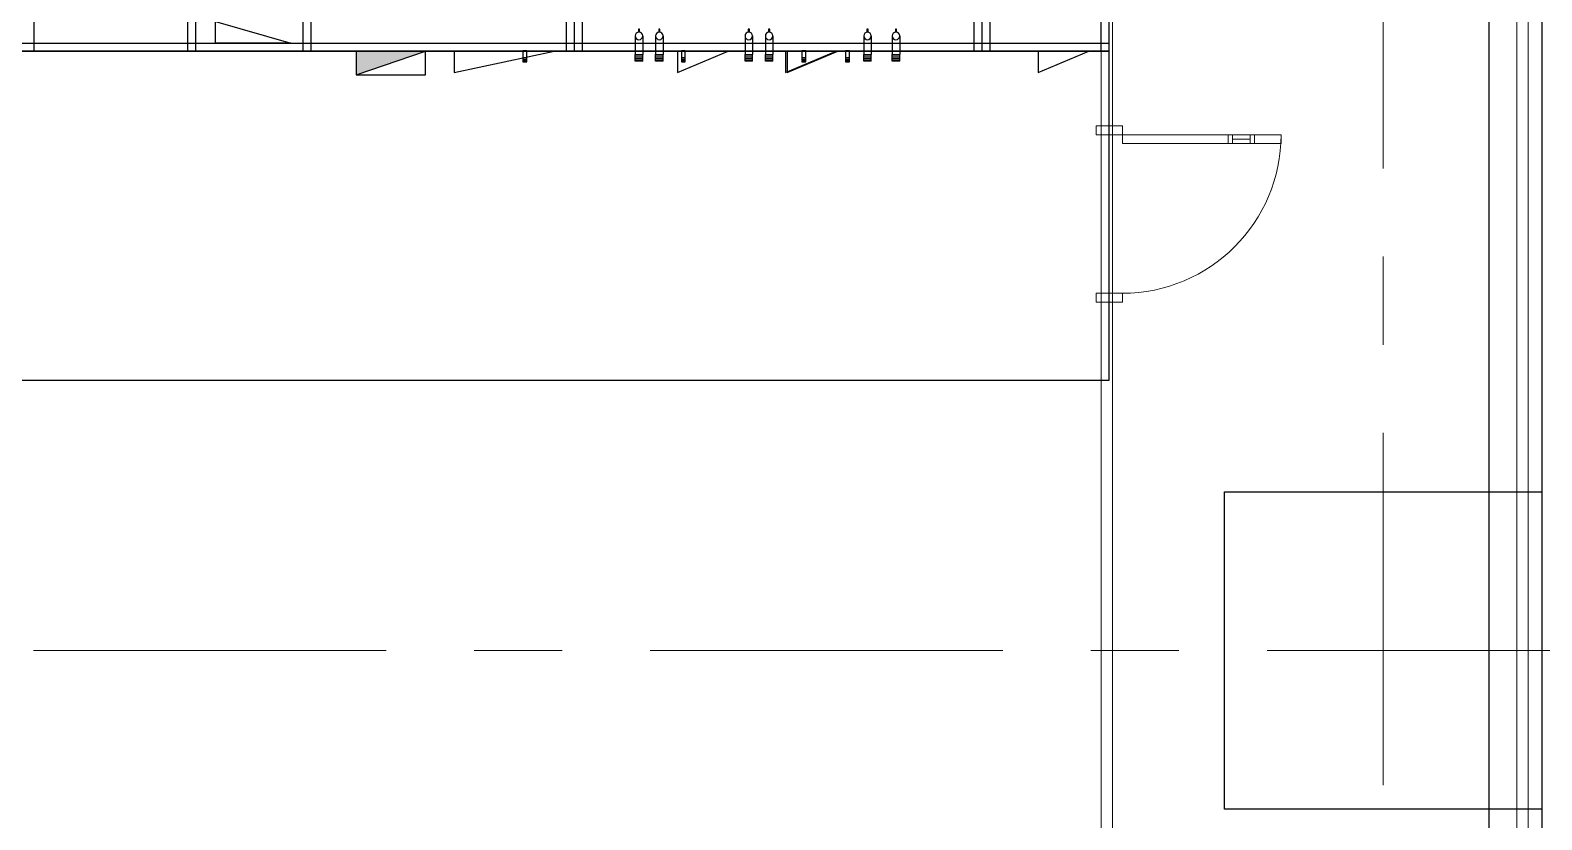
# Model space of a CAD drawing. Header units: millimetres. Extents: x 1188965 to 1321470, y -617248 to -452266.
# Drawn here: x 1301710 to 1310288, y -529618 to -525138 of the extents above; entities that cross this region are included whole.
import ezdxf

# ---------------------------------------------------------------- set-up
doc = ezdxf.new("R2010")
doc.units = ezdxf.units.MM
doc.linetypes.add('IDA - Grid Line', pattern=[3500, 2000, -500, 500, -500])
doc.layers.get('0').update_dxf_attribs({"color": 2})
for name, color, linetype in [('000_CTCI_CR', 170, 'Continuous'), ('000_CTCI_CSA', 7, 'Continuous'), ('200', 7, 'Continuous'), ('MOVING', 21, 'Continuous')]:
    doc.layers.add(name, color=color, linetype=linetype)
doc.layers.add('A-_ANOTGRID_E', color=7, linetype='Continuous', lineweight=9)
doc.layers.add('A-_DOOR----_E', color=7, linetype='Continuous', lineweight=9)

# ---------------------------------------------------------------- blocks, each defined once
blk = doc.blocks.new('CTCI_Building shape and Grid line')
at = {"color": 252}
blk.add_lwpolyline([(1065323.2, -82349.5), (1067123.2, -82349.5), (1067123.2, -84149.5), (1065323.2, -84149.5)], close=True, dxfattribs=at)
at = {"layer": '000_CTCI_CSA', "color": 252}
for p, q in [((1040123.2, -82349.5), (1117523.2, -82349.5)), ((1040423.2, -82649.5), (1117223.2, -82649.5))]:
    blk.add_line(p, q, dxfattribs=at)
at = {"layer": 'A-_ANOTGRID_E', "color": 252, "linetype": 'IDA - Grid Line'}
for p, q in [((1066223.2, -74908.9), (1066223.2, -162418.8)), ((1129987.2, -83249.5), (1030978.1, -83249.5))]:
    blk.add_line(p, q, dxfattribs=at)
blk = doc.blocks.new('A$C05B6578A')
at = {"color": 14}
for p, q in [((0, 35), (32, 35)), ((0, 23), (32, 23)), ((0, 12), (32, 12))]:
    blk.add_line(p, q, dxfattribs=at)
blk.add_lwpolyline([(0, 0), (32, 0), (32, 88), (0, 88)], close=True, dxfattribs=at)
blk = doc.blocks.new('A$C72C32AF2')
at = {"layer": '200', "color": 14, "rotation": 270}
blk.add_blockref('A$C05B6578A', (0, 32), dxfattribs=at)
blk = doc.blocks.new('A$C70347584')
at = {"color": 14, "ltscale": 3, "rotation": 90}
blk.add_blockref('A$C72C32AF2', (32, 0), dxfattribs=at)
blk = doc.blocks.new('65000CMH MAU')
at = {"layer": '000_CTCI_CR'}
blk.add_hatch(color=14, dxfattribs=at).paths.add_polyline_path([(-114793.295, -1630399.475), (-114985.081, -1630960.601), (-114985.081, -1630399.475)])
at = {"layer": '000_CTCI_CR', "color": 14}
for p, q in [((-115050.081, -1623090.957, 0), (-115050.081, -1636503.88, 0)), ((-114985.081, -1623090.957, 0), (-114985.081, -1636503.88, 0)), ((-114985.081, -1627788.127, 0), (-118835.081, -1627788.127, 0)), ((-114985.081, -1629033.56, 0), (-118835.081, -1629033.56, 0)), ((-114985.081, -1629033.56, 0), (-118835.081, -1629033.56, 0)), ((-115050.081, -1629098.56, 0), (-118835.081, -1629098.56, 0)), ((-114985.081, -1629098.56, 0), (-118835.081, -1629098.56, 0)), ((-114985.081, -1629098.56, 0), (-118835.081, -1629098.56, 0)), ((-114985.081, -1629968.755, 0), (-118835.081, -1629968.755, 0)), ((-115050.081, -1630033.755, 0), (-118835.081, -1630033.755, 0)), ((-114985.081, -1630033.755, 0), (-118835.081, -1630033.755, 0)), ((-114985.081, -1632103.755, 0), (-118835.081, -1632103.755, 0)), ((-114985.081, -1632168.755, 0), (-118835.081, -1632168.755, 0)), ((-114985.081, -1632233.755, 0), (-118835.081, -1632233.755, 0)), ((-115107.594, -1632660.845, 0), (-114956.013, -1632660.845, 0)), ((-115107.594, -1632721.666, 0), (-114956.013, -1632721.666, 0)), ((-114902.183, -1632660.845, 0), (-114956.013, -1632660.845, 0)), ((-114902.183, -1632721.666, 0), (-114956.013, -1632721.666, 0)), ((-114902.183, -1632721.666, 0), (-114902.183, -1632660.845, 0)), ((-115107.594, -1632825.845, 0), (-114956.013, -1632825.845, 0)), ((-115107.594, -1632886.666, 0), (-114956.013, -1632886.666, 0)), ((-114902.183, -1632825.845, 0), (-114956.013, -1632825.845, 0)), ((-114902.183, -1632886.666, 0), (-114956.013, -1632886.666, 0)), ((-114902.183, -1632886.666, 0), (-114902.183, -1632825.845, 0)), ((-115107.594, -1633550.845, 0), (-114956.013, -1633550.845, 0)), ((-115107.594, -1633611.666, 0), (-114956.013, -1633611.666, 0)), ((-114902.183, -1633550.845, 0), (-114956.013, -1633550.845, 0)), ((-114902.183, -1633611.666, 0), (-114956.013, -1633611.666, 0)), ((-114902.183, -1633611.666, 0), (-114902.183, -1633550.845, 0)), ((-115107.594, -1633715.845, 0), (-114956.013, -1633715.845, 0)), ((-114902.183, -1633715.845, 0), (-114956.013, -1633715.845, 0)), ((-114902.183, -1633776.666, 0), (-114902.183, -1633715.845, 0)), ((-115107.594, -1633776.666, 0), (-114956.013, -1633776.666, 0)), ((-114902.183, -1633776.666, 0), (-114956.013, -1633776.666, 0)), ((-115107.594, -1634513.468, 0), (-114956.013, -1634513.468, 0)), ((-115107.594, -1634574.289, 0), (-114956.013, -1634574.289, 0)), ((-114902.183, -1634513.468, 0), (-114956.013, -1634513.468, 0)), ((-114902.183, -1634574.289, 0), (-114956.013, -1634574.289, 0)), ((-114902.183, -1634574.289, 0), (-114902.183, -1634513.468, 0)), ((-115107.594, -1634744.468, 0), (-114956.013, -1634744.468, 0)), ((-115107.594, -1634805.289, 0), (-114956.013, -1634805.289, 0)), ((-114902.183, -1634744.468, 0), (-114956.013, -1634744.468, 0)), ((-114902.183, -1634805.289, 0), (-114956.013, -1634805.289, 0)), ((-114902.183, -1634805.289, 0), (-114902.183, -1634744.468, 0)), ((-114985.081, -1635408.88, 0), (-118835.081, -1635408.88, 0)), ((-114985.081, -1635473.88, 0), (-118835.081, -1635473.88, 0)), ((-114985.081, -1635538.88, 0), (-118835.081, -1635538.88, 0)), ((-114985.081, -1636438.88, 0), (-118835.081, -1636438.88, 0)), ((-114985.081, -1636503.88, 0), (-118835.081, -1636503.88, 0))]:
    blk.add_line(p, q, dxfattribs=at)
at = {"layer": '000_CTCI_CR', "color": 14, "lineweight": 13}
for p, q in [((-114956.013, -1632660.845, 0), (-114956.013, -1632721.666, 0)), ((-114945.247, -1632721.666, 0), (-114945.247, -1632660.845, 0)), ((-114934.481, -1632721.666, 0), (-114934.481, -1632660.845, 0)), ((-114923.715, -1632721.666, 0), (-114923.715, -1632660.845, 0)), ((-114912.949, -1632721.666, 0), (-114912.949, -1632660.845, 0)), ((-114956.013, -1632825.845, 0), (-114956.013, -1632886.666, 0)), ((-114945.247, -1632886.666, 0), (-114945.247, -1632825.845, 0)), ((-114934.481, -1632886.666, 0), (-114934.481, -1632825.845, 0)), ((-114923.715, -1632886.666, 0), (-114923.715, -1632825.845, 0)), ((-114912.949, -1632886.666, 0), (-114912.949, -1632825.845, 0)), ((-114956.013, -1633550.845, 0), (-114956.013, -1633611.666, 0)), ((-114945.247, -1633611.666, 0), (-114945.247, -1633550.845, 0)), ((-114934.481, -1633611.666, 0), (-114934.481, -1633550.845, 0)), ((-114923.715, -1633611.666, 0), (-114923.715, -1633550.845, 0)), ((-114912.949, -1633611.666, 0), (-114912.949, -1633550.845, 0)), ((-114956.013, -1633715.845, 0), (-114956.013, -1633776.666, 0)), ((-114945.247, -1633776.666, 0), (-114945.247, -1633715.845, 0)), ((-114934.481, -1633776.666, 0), (-114934.481, -1633715.845, 0)), ((-114923.715, -1633776.666, 0), (-114923.715, -1633715.845, 0)), ((-114912.949, -1633776.666, 0), (-114912.949, -1633715.845, 0)), ((-114956.013, -1634513.468, 0), (-114956.013, -1634574.289, 0)), ((-114945.247, -1634574.289, 0), (-114945.247, -1634513.468, 0)), ((-114934.481, -1634574.289, 0), (-114934.481, -1634513.468, 0)), ((-114923.715, -1634574.289, 0), (-114923.715, -1634513.468, 0)), ((-114912.949, -1634574.289, 0), (-114912.949, -1634513.468, 0)), ((-114956.013, -1634744.468, 0), (-114956.013, -1634805.289, 0)), ((-114945.247, -1634805.289, 0), (-114945.247, -1634744.468, 0)), ((-114934.481, -1634805.289, 0), (-114934.481, -1634744.468, 0)), ((-114923.715, -1634805.289, 0), (-114923.715, -1634744.468, 0)), ((-114912.949, -1634805.289, 0), (-114912.949, -1634744.468, 0))]:
    blk.add_line(p, q, dxfattribs=at)
at = {"layer": '000_CTCI_CR', "color": 252, "elevation": 0}
blk.add_lwpolyline([(-114985.081, -1623090.957), (-112318.071, -1623090.957), (-112318.071, -1636503.88), (-114985.081, -1636503.88)], close=True, dxfattribs=at)
at = {"layer": '000_CTCI_CR', "color": 14, "elevation": 0}
for points in [[(-115050.081, -1629258.755), (-115224.501, -1629258.755), (-115050.081, -1629868.755)], [(-114793.295, -1630399.475), (-114793.295, -1630960.601), (-114985.081, -1630960.601), (-114985.081, -1630399.475)], [(-114793.295, -1630399.475), (-114985.081, -1630960.601), (-114985.081, -1630960.601), (-114985.081, -1630399.475)], [(-114985.081, -1631193.755), (-114810.661, -1631193.755), (-114985.081, -1632003.755)], [(-114985.081, -1633003.755), (-114810.661, -1633003.755), (-114985.081, -1633413.755)], [(-114985.081, -1633879.379), (-114810.661, -1633879.379), (-114985.081, -1634289.379)], [(-114985.081, -1633893.755), (-114810.661, -1633893.755), (-114985.081, -1634303.755)], [(-114985.081, -1635928.88), (-114810.661, -1635928.88), (-114985.081, -1636338.88)]]:
    blk.add_lwpolyline(points, close=True, dxfattribs=at)
for points in [[(-115137.569, -1632696.38), (-115162.183, -1632696.38), (-115162.183, -1632686.13), (-115137.569, -1632686.13)], [(-115137.569, -1632861.38), (-115162.183, -1632861.38), (-115162.183, -1632851.13), (-115137.569, -1632851.13)], [(-115137.569, -1633586.38), (-115162.183, -1633586.38), (-115162.183, -1633576.13), (-115137.569, -1633576.13)], [(-115137.569, -1633751.38), (-115162.183, -1633751.38), (-115162.183, -1633741.13), (-115137.569, -1633741.13)], [(-115137.569, -1634549.004), (-115162.183, -1634549.004), (-115162.183, -1634538.754), (-115137.569, -1634538.754)], [(-115137.569, -1634780.004), (-115162.183, -1634780.004), (-115162.183, -1634769.754), (-115137.569, -1634769.754)]]:
    blk.add_lwpolyline(points, dxfattribs=at)
at = {"layer": '000_CTCI_CR', "color": 14}
for centre in [(-115107.594, -1632691.255, 0), (-115107.594, -1632856.255, 0), (-115107.594, -1633581.255, 0), (-115107.594, -1633746.255, 0), (-115107.594, -1634543.879, 0), (-115107.594, -1634774.879, 0)]:
    blk.add_circle(centre, 30.41, dxfattribs=at)
at = {"layer": '000_CTCI_CR', "color": 14, "ltscale": 3, "xscale": -1, "rotation": 90}
for p in [(-114897.456, -1631749.122, 0), (-114897.456, -1633034.7, 0), (-114897.456, -1634011.731, 0), (-114897.456, -1634366.109, 0)]:
    blk.add_blockref('A$C70347584', p, dxfattribs=at)
blk = doc.blocks.new('IDA - F - Single - Swing - VP - 1000L X 2200H - DOOR TYPE - FIRE RATING-9849342-PH1 LEVEL B1 CARPARK')
at = {"layer": 'A-_DOOR----_E', "color": 252}
for p, q in [((450, 975), (400, 975)), ((400, 975), (400, 75)), ((450, 75), (450, 975)), ((400, 825), (450, 825)), ((400, 800), (450, 800)), ((425, 800), (425, 700)), ((400, 700), (450, 700)), ((400, 675), (450, 675)), ((-450, 75), (-500, 75)), ((-500, 75), (-500, -75)), ((-450, -75), (-450, 75)), ((400, 75), (450, 75)), ((500, 75), (450, 75)), ((450, 75), (450, -75)), ((500, -75), (500, 75)), ((-500, -75), (-450, -75)), ((450, -75), (500, -75))]:
    blk.add_line(p, q, dxfattribs=at)
blk.add_arc((450, 75), 900, 90, 180, dxfattribs=at)
blk.add_arc((450, 75), 900, 90, 180, dxfattribs=at)

msp = doc.modelspace()

# ---------------------------------------------------------------- linework, layer by layer
at = {"layer": 'MOVING', "color": 252, "lineweight": 13}
for points in [[(1307787.946, -516908.264), (1307787.946, -540408.264), (1310211.137, -540408.264), (1310211.137, -516908.264)], [(1307852.946, -516973.264), (1307852.946, -540343.264), (1310146.137, -540343.264), (1310146.137, -516973.264)]]:
    msp.add_lwpolyline(points, close=True, dxfattribs=at)

# ---------------------------------------------------------------- block references
at = {"layer": '000_CTCI_CR', "xscale": -0.7, "yscale": 0.7, "zscale": 0.7, "rotation": 90}
msp.add_blockref('65000CMH MAU', (162280.73, -605745.663, 0), dxfattribs=at)
at = {"layer": '000_CTCI_CSA', "color": 252, "rotation": 270}
msp.add_blockref('CTCI_Building shape and Grid line', (1392637.874, 537564.913), dxfattribs=at)
at = {"layer": 'A-_DOOR----_E', "color": 252, "lineweight": 9, "xscale": -1, "rotation": 270}
msp.add_blockref('IDA - F - Single - Swing - VP - 1000L X 2200H - DOOR TYPE - FIRE RATING-9849342-PH1 LEVEL B1 CARPARK', (1307833.446, -526180.698), dxfattribs=at)

doc.saveas('drawing.dxf')
